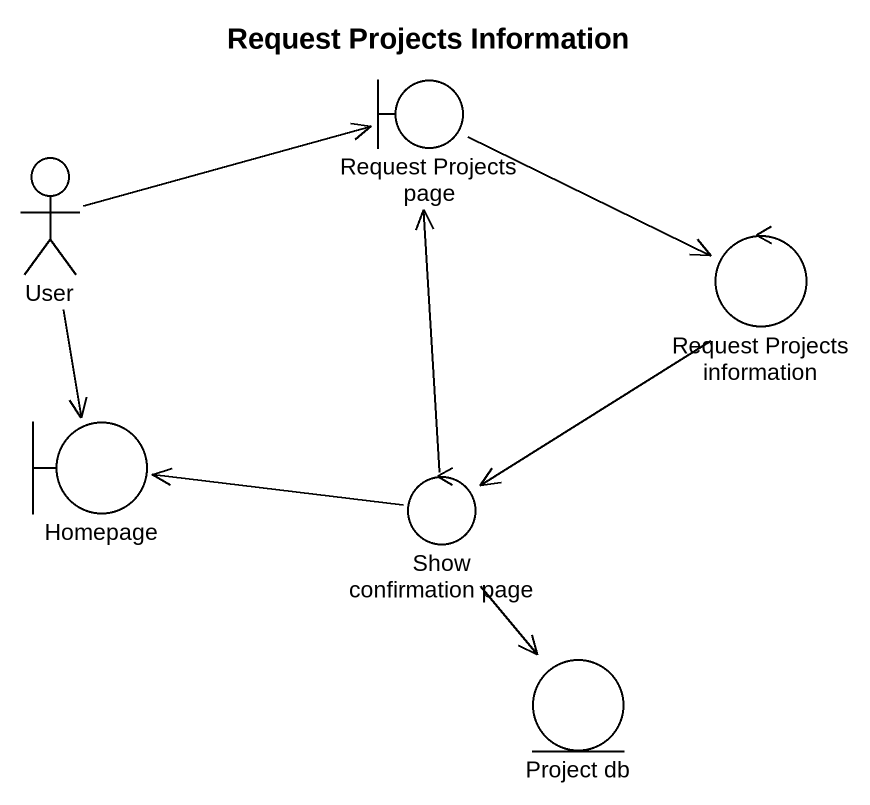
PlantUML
@startuml
title Request Projects Information
boundary "Request Projects page" as Request_Projects_page
actor User
control "Request Projects information" as Request_Projects_information
boundary Homepage
control "Show confirmation page" as Show_confirmation_page
entity "Project db" as Project_db
Request_Projects_page -right-> Request_Projects_information
User -right-> Request_Projects_page
User --> Homepage
Request_Projects_information --> Show_confirmation_page
Show_confirmation_page -up-> Request_Projects_page
Show_confirmation_page -left-> Homepage
Show_confirmation_page --> Project_db
@enduml
